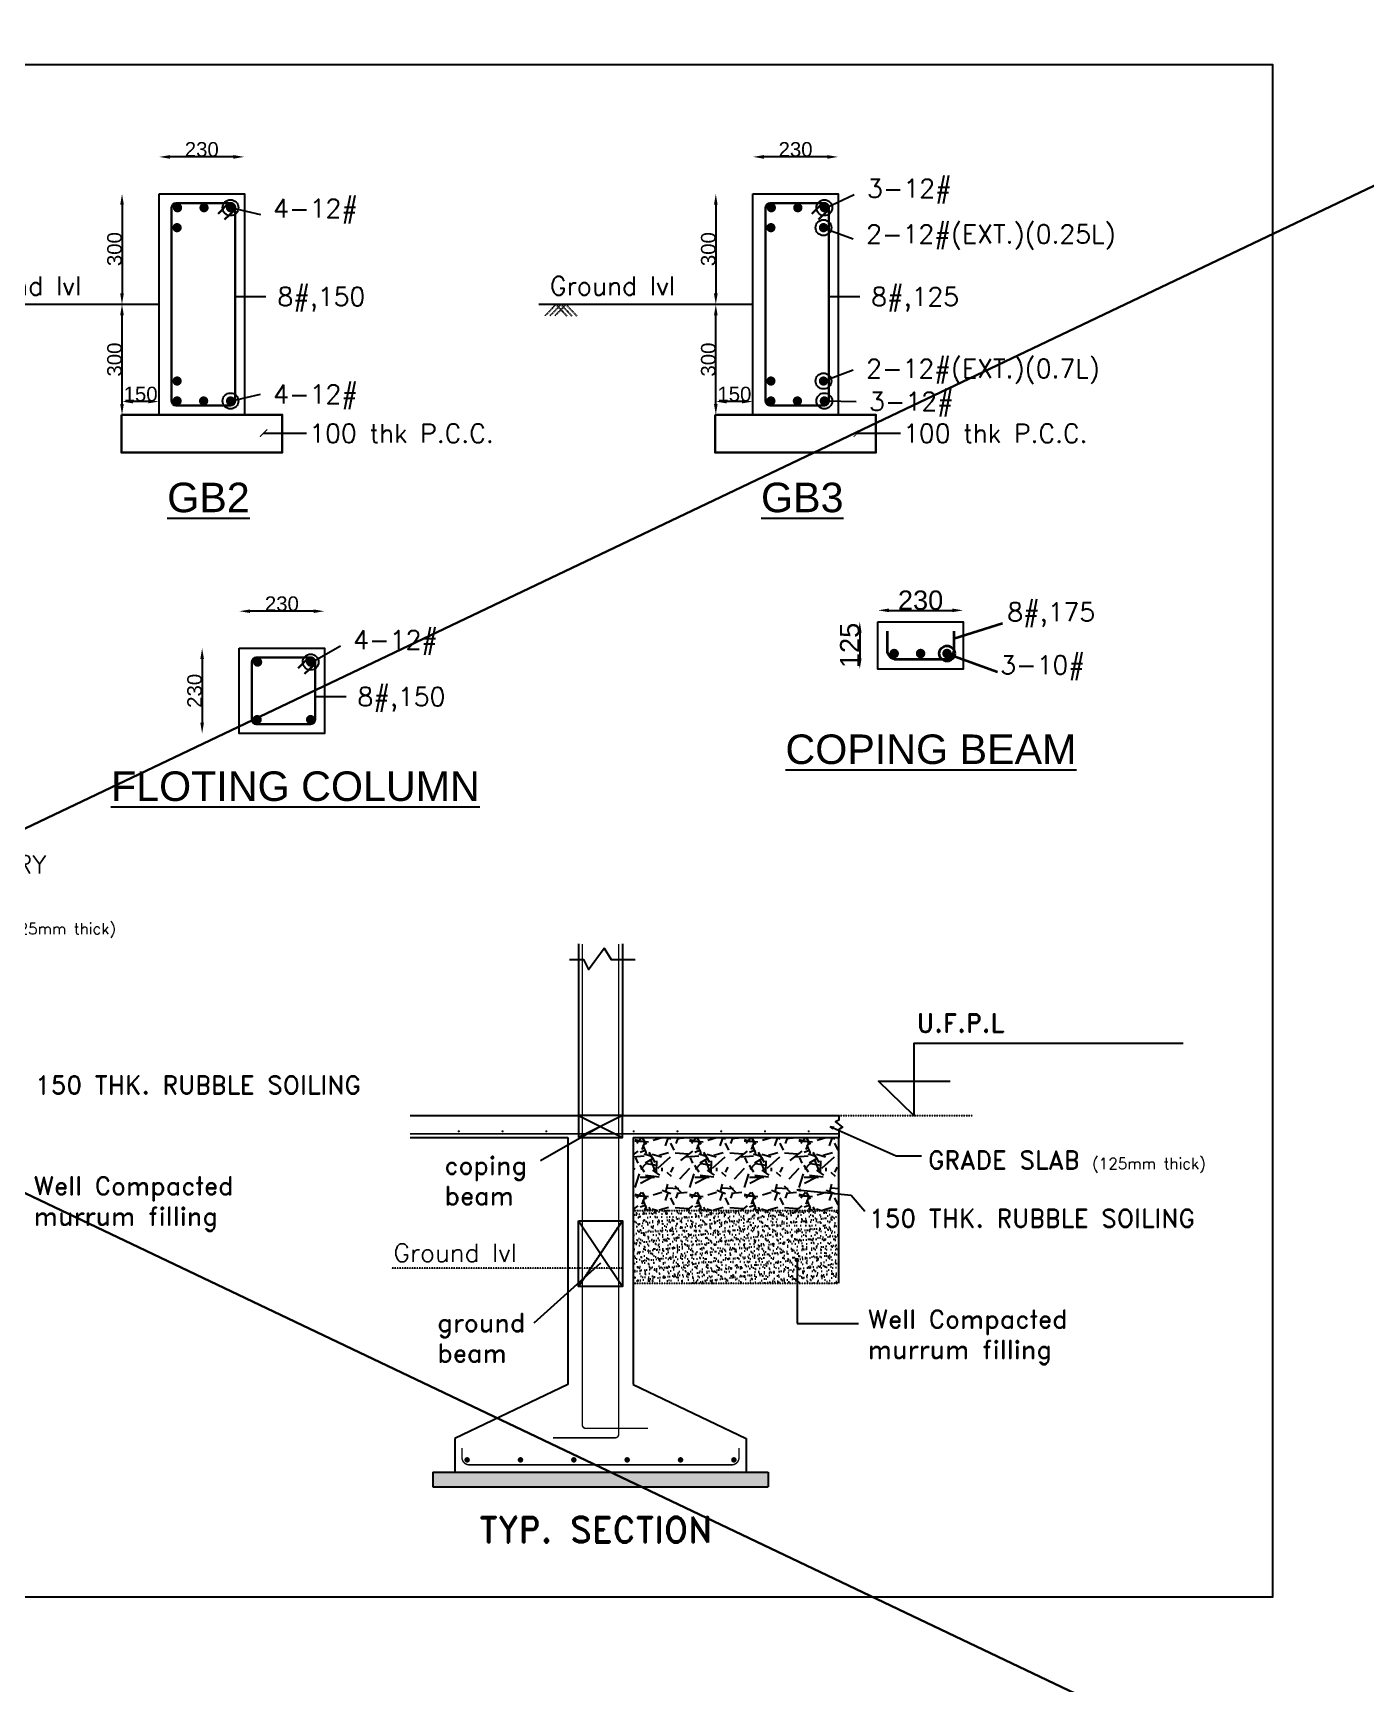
# Model space of a CAD drawing. Header units: inches. Extents: x 683042 to 921062, y -316188 to -5771.
# Drawn here: x 760032 to 778319, y -291292 to -268646 of the extents above; entities that cross this region are included whole.
import ezdxf
from ezdxf.enums import TextEntityAlignment as Align

# ---------------------------------------------------------------- set-up
doc = ezdxf.new("R2010")
doc.units = ezdxf.units.IN
doc.header["$MEASUREMENT"] = 0
doc.linetypes.add('ACAD_ISO07W100', pattern=[3, 0, -3])
doc.linetypes.add('DASHDOT', pattern=[1, 0.5, -0.25, 0, -0.25])
for name, color, linetype in [('CENTER', 252, 'DASHDOT'), ('FW', 33, 'Continuous'), ('TEXT', 35, 'Continuous'), ('TXT', 7, 'Continuous')]:
    doc.layers.add(name, color=color, linetype=linetype)
for name, color, linetype, lineweight in [('PLINTH BEAM', 30, 'Continuous', 25), ('R-FOUND', 97, 'Continuous', 30), ('R-STEEL', 5, 'Continuous', 30), ('R-text', 7, 'Continuous', 30), ('SECTION', 6, 'Continuous', 30), ('STEEL', 5, 'Continuous', 30)]:
    doc.layers.add(name, color=color, linetype=linetype, lineweight=lineweight)
doc.styles.add('AR', font='arial.ttf')
doc.styles.add('C', font='arial.ttf')
doc.styles.add('DEEPAK', font='romans.shx')
doc.styles.add('ROMANS', font='romans.shx', dxfattribs={"width": 0.8})
doc.styles.get("Standard").update_dxf_attribs({"font": 'arial.ttf'})
doc.dimstyles.new('100', dxfattribs={"dimtxt": 125, "dimasz": 50, "dimexe": 100, "dimexo": 0, "dimgap": 0, "dimtad": 0, "dimdec": 0, "dimdsep": 46, "dimtxsty": 'Standard', "dimblk": 'OBLIQUE', "dimblk1": 'OBLIQUE', "dimblk2": 'OBLIQUE', "dimcen": 3, "dimclrd": 251, "dimclrt": 251, "dimadec": 0, "dimazin": 0, "dimtfac": 0.7, "dimtdec": 0, "dimtmove": 1, "dimatfit": 3, "dimldrblk": 'OPEN30', "dimfxl": 200, "dimfxlon": 1, "dimtolj": 1, "dimtzin": 0, "dimarcsym": 2})
doc.dimstyles.new('50', dxfattribs={"dimtxt": 0.2, "dimasz": 0.3, "dimexe": 0.18, "dimexo": 0.0625, "dimgap": 0.09, "dimtad": 0, "dimdec": 3, "dimlfac": 0.5, "dimzin": 0, "dimdsep": 46, "dimtxsty": 'Standard', "dimcen": 0.09, "dimadec": 0, "dimazin": 0, "dimtfac": 1, "dimtdec": 3, "dimtofl": 0, "dimtmove": 0, "dimatfit": 3, "dimfxl": 1, "dimtolj": 1, "dimtzin": 0, "dimarcsym": 0})
doc.dimstyles.new('ali', dxfattribs={"dimtxt": 0.1, "dimasz": 0.05, "dimexe": 0.18, "dimexo": 0.0625, "dimgap": 0.03, "dimtad": 1, "dimzin": 0, "dimdsep": 46, "dimtxsty": 'AR', "dimcen": 0.09, "dimse1": 1, "dimse2": 1, "dimaunit": 1, "dimadec": 4, "dimazin": 0, "dimtfac": 1, "dimtofl": 0, "dimtmove": 0, "dimatfit": 3, "dimfxl": 0.18, "dimtolj": 1, "dimtzin": 0, "dimarcsym": 0})
doc.dimstyles.new('Scale-100', dxfattribs={"dimtxt": 200, "dimasz": 100, "dimexe": 1.5, "dimexo": 2, "dimgap": 1, "dimtad": 1, "dimtoh": 1, "dimdec": 0, "dimdsep": 46, "dimtxsty": 'ROMANS', "dimblk": 'ARCHTICK', "dimcen": -1, "dimdle": 1.5, "dimclrd": 8, "dimclre": 4, "dimclrt": 4, "dimadec": 0, "dimazin": 0, "dimtfac": 1, "dimtdec": 0, "dimtix": 1, "dimtmove": 0, "dimatfit": 0, "dimldrblk": 'ARCHTICK', "dimfxl": 1, "dimfxlon": 1, "dimlwd": -1, "dimlwe": -1, "dimarcsym": 0})

# ---------------------------------------------------------------- blocks, each defined once
blk = doc.blocks.new('_Oblique')
at = {"color": 0, "linetype": 'ByBlock', "lineweight": -2}
blk.add_line((-0.5, -0.5), (0.5, 0.5), dxfattribs=at)
blk = doc.blocks.new('_Open30')
at = {"color": 0, "linetype": 'ByBlock', "lineweight": -2}
for p, q in [((-1, 0.27), (0, 0)), ((0, 0), (-1, -0.27)), ((0, 0), (-1, 0))]:
    blk.add_line(p, q, dxfattribs=at)
blk = doc.blocks.new('*D113')
at = {"layer": 'Defpoints', "color": 0, "transparency": 16777216}
for p in [(771623, -276721), (771374, -277371), (771623, -277371)]:
    blk.add_point(p, dxfattribs=at)
at = {"layer": 'R-text', "color": 0, "lineweight": -2, "transparency": 16777216}
blk.add_line((771374, -276871), (771374, -277221), dxfattribs=at)
at = {"layer": 'R-text', "color": 0, "transparency": 16777216}
for points in [[(771349, -276871), (771399, -276871), (771374, -276721)], [(771349, -277221), (771399, -277221), (771374, -277371)]]:
    blk.add_solid(points, dxfattribs=at)
at = {"layer": 'R-text', "color": 7, "transparency": 16777216, "insert": (771238, -277046), "char_height": 200, "attachment_point": 5, "rotation": 90, "style": 'AR'}
blk.add_mtext('\\A1;{\\H1.333x;125}', dxfattribs=at)
blk = doc.blocks.new('*D114')
at = {"layer": 'Defpoints', "color": 0, "transparency": 16777216}
for p in [(771623, -276721), (772793, -276565), (772793, -276721)]:
    blk.add_point(p, dxfattribs=at)
at = {"layer": 'R-text', "color": 0, "lineweight": -2, "transparency": 16777216}
blk.add_line((771773, -276565), (772643, -276565), dxfattribs=at)
at = {"layer": 'R-text', "color": 0, "transparency": 16777216}
for points in [[(771773, -276540), (771773, -276590), (771623, -276565)], [(772643, -276540), (772643, -276590), (772793, -276565)]]:
    blk.add_solid(points, dxfattribs=at)
at = {"layer": 'R-text', "color": 7, "transparency": 16777216, "insert": (772208, -276428), "char_height": 200, "attachment_point": 5, "style": 'AR'}
blk.add_mtext('\\A1;{\\H1.333x;230}', dxfattribs=at)
blk = doc.blocks.new('*D108')
at = {"layer": 'Defpoints', "color": 0, "transparency": 16777216}
for p in [(761762, -270852, 0), (761253, -272368), (761762, -272368, 0)]:
    blk.add_point(p, dxfattribs=at)
at = {"layer": 'R-text', "color": 0, "lineweight": -2, "transparency": 16777216}
blk.add_line((761253, -271002), (761253, -272218), dxfattribs=at)
at = {"layer": 'R-text', "color": 0, "transparency": 16777216}
for points in [[(761228, -271002), (761278, -271002), (761253, -270852)], [(761228, -272218), (761278, -272218), (761253, -272368)]]:
    blk.add_solid(points, dxfattribs=at)
at = {"layer": 'R-text', "color": 7, "transparency": 16777216, "insert": (761151, -271610), "char_height": 200, "attachment_point": 5, "rotation": 90, "style": 'AR'}
blk.add_mtext('\\A1;300', dxfattribs=at)
blk = doc.blocks.new('*D109')
at = {"layer": 'Defpoints', "color": 0, "transparency": 16777216}
for p in [(761762, -270345), (761762, -270852), (762932, -270852)]:
    blk.add_point(p, dxfattribs=at)
at = {"layer": 'R-text', "color": 0, "lineweight": -2, "transparency": 16777216}
blk.add_line((762782, -270345), (761912, -270345), dxfattribs=at)
at = {"layer": 'R-text', "color": 0, "transparency": 16777216}
for points in [[(761912, -270320), (761912, -270370), (761762, -270345)], [(762782, -270320), (762782, -270370), (762932, -270345)]]:
    blk.add_solid(points, dxfattribs=at)
at = {"layer": 'R-text', "color": 7, "transparency": 16777216, "insert": (762347, -270243), "char_height": 200, "attachment_point": 5, "style": 'AR'}
blk.add_mtext('\\A1;230', dxfattribs=at)
blk = doc.blocks.new('_ArchTick')
at = {"color": 0, "linetype": 'ByBlock', "const_width": 0.15}
blk.add_lwpolyline([(-0.5, -0.5), (0.5, 0.5)], dxfattribs=at)
blk = doc.blocks.new('*D89')
at = {"layer": 'Defpoints', "color": 0, "transparency": 16777216}
for p in [(761253, -272368), (761762, -272368, 0), (761762, -273883, 0)]:
    blk.add_point(p, dxfattribs=at)
at = {"layer": 'R-text', "color": 0, "lineweight": -2, "transparency": 16777216}
blk.add_line((761253, -273733), (761253, -272518), dxfattribs=at)
at = {"layer": 'R-text', "color": 0, "transparency": 16777216}
for points in [[(761228, -272518), (761278, -272518), (761253, -272368)], [(761228, -273733), (761278, -273733), (761253, -273883)]]:
    blk.add_solid(points, dxfattribs=at)
at = {"layer": 'R-text', "color": 7, "transparency": 16777216, "insert": (761151, -273125), "char_height": 200, "attachment_point": 5, "rotation": 90, "style": 'AR'}
blk.add_mtext('\\A1;300', dxfattribs=at)
blk = doc.blocks.new('*D90')
at = {"layer": 'Defpoints', "color": 0, "transparency": 16777216}
for p in [(761253, -273701), (761253, -273883), (761762, -273883, 0)]:
    blk.add_point(p, dxfattribs=at)
at = {"layer": 'R-text', "color": 0, "lineweight": -2, "transparency": 16777216}
blk.add_line((761612, -273701), (761403, -273701), dxfattribs=at)
at = {"layer": 'R-text', "color": 0, "transparency": 16777216}
for points in [[(761403, -273676), (761403, -273726), (761253, -273701)], [(761612, -273676), (761612, -273726), (761762, -273701)]]:
    blk.add_solid(points, dxfattribs=at)
at = {"layer": 'R-text', "color": 7, "transparency": 16777216, "insert": (761508, -273599), "char_height": 200, "attachment_point": 5, "style": 'AR'}
blk.add_mtext('\\A1;150', dxfattribs=at)
blk = doc.blocks.new('*D91')
at = {"layer": 'Defpoints', "color": 0, "transparency": 16777216}
for p in [(769908, -270852, 0), (769399, -272368), (769908, -272368, 0)]:
    blk.add_point(p, dxfattribs=at)
at = {"layer": 'R-text', "color": 0, "lineweight": -2, "transparency": 16777216}
blk.add_line((769399, -271002), (769399, -272218), dxfattribs=at)
at = {"layer": 'R-text', "color": 0, "transparency": 16777216}
for points in [[(769374, -271002), (769424, -271002), (769399, -270852)], [(769374, -272218), (769424, -272218), (769399, -272368)]]:
    blk.add_solid(points, dxfattribs=at)
at = {"layer": 'R-text', "color": 7, "transparency": 16777216, "insert": (769297, -271610), "char_height": 200, "attachment_point": 5, "rotation": 90, "style": 'AR'}
blk.add_mtext('\\A1;300', dxfattribs=at)
blk = doc.blocks.new('*D92')
at = {"layer": 'Defpoints', "color": 0, "transparency": 16777216}
for p in [(769908, -270345), (769908, -270852), (771078, -270852)]:
    blk.add_point(p, dxfattribs=at)
at = {"layer": 'R-text', "color": 0, "lineweight": -2, "transparency": 16777216}
blk.add_line((770928, -270345), (770058, -270345), dxfattribs=at)
at = {"layer": 'R-text', "color": 0, "transparency": 16777216}
for points in [[(770058, -270320), (770058, -270370), (769908, -270345)], [(770928, -270320), (770928, -270370), (771078, -270345)]]:
    blk.add_solid(points, dxfattribs=at)
at = {"layer": 'R-text', "color": 7, "transparency": 16777216, "insert": (770493, -270243), "char_height": 200, "attachment_point": 5, "style": 'AR'}
blk.add_mtext('\\A1;230', dxfattribs=at)
blk = doc.blocks.new('*D93')
at = {"layer": 'Defpoints', "color": 0, "transparency": 16777216}
for p in [(769399, -272368), (769908, -272368, 0), (769908, -273883, 0)]:
    blk.add_point(p, dxfattribs=at)
at = {"layer": 'R-text', "color": 0, "lineweight": -2, "transparency": 16777216}
blk.add_line((769399, -273733), (769399, -272518), dxfattribs=at)
at = {"layer": 'R-text', "color": 0, "transparency": 16777216}
for points in [[(769374, -272518), (769424, -272518), (769399, -272368)], [(769374, -273733), (769424, -273733), (769399, -273883)]]:
    blk.add_solid(points, dxfattribs=at)
at = {"layer": 'R-text', "color": 7, "transparency": 16777216, "insert": (769297, -273125), "char_height": 200, "attachment_point": 5, "rotation": 90, "style": 'AR'}
blk.add_mtext('\\A1;300', dxfattribs=at)
blk = doc.blocks.new('*D94')
at = {"layer": 'Defpoints', "color": 0, "transparency": 16777216}
for p in [(769399, -273701), (769399, -273883), (769908, -273883, 0)]:
    blk.add_point(p, dxfattribs=at)
at = {"layer": 'R-text', "color": 0, "lineweight": -2, "transparency": 16777216}
blk.add_line((769758, -273701), (769549, -273701), dxfattribs=at)
at = {"layer": 'R-text', "color": 0, "transparency": 16777216}
for points in [[(769549, -273676), (769549, -273726), (769399, -273701)], [(769758, -273676), (769758, -273726), (769908, -273701)]]:
    blk.add_solid(points, dxfattribs=at)
at = {"layer": 'R-text', "color": 7, "transparency": 16777216, "insert": (769654, -273599), "char_height": 200, "attachment_point": 5, "style": 'AR'}
blk.add_mtext('\\A1;150', dxfattribs=at)
blk = doc.blocks.new('*D100')
at = {"layer": 'Defpoints', "color": 0, "transparency": 16777216}
for p in [(762861, -277084, 0), (762352, -278254), (762861, -278254, 0)]:
    blk.add_point(p, dxfattribs=at)
at = {"layer": 'R-text', "color": 0, "lineweight": -2, "transparency": 16777216}
blk.add_line((762352, -277234), (762352, -278104), dxfattribs=at)
at = {"layer": 'R-text', "color": 0, "transparency": 16777216}
for points in [[(762327, -277234), (762377, -277234), (762352, -277084)], [(762327, -278104), (762377, -278104), (762352, -278254)]]:
    blk.add_solid(points, dxfattribs=at)
at = {"layer": 'R-text', "color": 7, "transparency": 16777216, "insert": (762249, -277669), "char_height": 200, "attachment_point": 5, "rotation": 90, "style": 'AR'}
blk.add_mtext('\\A1;230', dxfattribs=at)
blk = doc.blocks.new('*D101')
at = {"layer": 'Defpoints', "color": 0, "transparency": 16777216}
for p in [(762861, -276577), (762861, -277084), (764030, -277084)]:
    blk.add_point(p, dxfattribs=at)
at = {"layer": 'R-text', "color": 0, "lineweight": -2, "transparency": 16777216}
blk.add_line((763880, -276577), (763011, -276577), dxfattribs=at)
at = {"layer": 'R-text', "color": 0, "transparency": 16777216}
for points in [[(763011, -276552), (763011, -276602), (762861, -276577)], [(763880, -276552), (763880, -276602), (764030, -276577)]]:
    blk.add_solid(points, dxfattribs=at)
at = {"layer": 'R-text', "color": 7, "transparency": 16777216, "insert": (763446, -276475), "char_height": 200, "attachment_point": 5, "style": 'AR'}
blk.add_mtext('\\A1;230', dxfattribs=at)

msp = doc.modelspace()

# ---------------------------------------------------------------- hatches: boundary and pattern name
h = msp.add_hatch()
h.set_pattern_fill('GRAVEL', color=256, scale=750, style=0)
h.set_pattern_definition([(228.0128, (-26739303.17, 4585818.09), (-5999.99867412, -6750.0010062), [100.902, -9989.316]), (184.9697, (-26739370.667, 4585743.092), (9000.00078864, 749.993480255), [173.151, -17141.94375]), (132.5104, (-26739543.167, 4585728.09), (7499.99303876, -8250.0065054), [122.091, -12087.024]), (267.2737, (-26739835.667, 4585540.592), (749.997013295, 15000.00022123), [157.6785, -15610.1685]), (292.8337, (-26739843.167, 4585383.092), (-3750.00742908, 8999.997308833), [154.61625, -15307.02975]), (357.2737, (-26739783.167, 4585240.592), (-15000.00022123, 749.997013295), [157.6785, -15610.1685]), (37.6942, (-26739625.667, 4585233.092), (-9750.005509213, -7499.99280387), [208.52175, -20643.63675]), (72.2553, (-26739460.667, 4585360.592), (5250.00807203, 16499.99717343), [196.866, -19489.74075]), (121.4296, (-26739400.667, 4585548.092), (-6000.006175632, 9749.99627737), [158.2125, -15663.05475]), (175.2364, (-26739483.17, 4585683.09), (8250.00070974, -749.9936495), [180.624, -8850.57225]), (222.3974, (-26739663.167, 4585698.092), (-9000.005513305, -8249.99406151), [233.586, -23125.03125]), (138.8141, (-26739093.17, 4585533.09), (-5250.0022101, 4499.997985), [79.72575, -7892.883]), (171.4692, (-26739153.167, 4585585.592), (9749.99871361, -1500.00593253), [151.67775, -15016.13325]), (225, (-26739303.17, 4585608.1), (-8e-14, -750.000232), [106.06575, -954.594]), (203.1986, (-26739355.67, 4585698.09), (3749.999798, 1500.00099395), [57.1185, -5654.71125]), (291.8014, (-26739408.17, 4585675.59), (-749.9999329, 2250.00020476), [80.77725, -3958.0965]), (30.9638, (-26739378.17, 4585600.59), (2249.9985167, 1500.00186266), [131.19675, -4242.01725]), (161.5651, (-26739265.67, 4585668.1), (1500.000326, -749.9988024), [94.86825, -2276.84025]), (16.3895, (-26739843.167, 4585675.592), (7500.00164881, 2249.994532363), [132.9, -13157.13375]), (70.3462, (-26739715.667, 4585713.09), (-2999.99643553, -8250.001601705), [111.49575, -11038.056]), (293.1986, (-26739265.67, 4585818.09), (-1500.00099395, 3749.999798), [114.23625, -5597.5935]), (343.6105, (-26739220.667, 4585713.092), (-7500.00164881, 2249.994532363), [132.9, -13157.13375]), (339.444, (-26739843.17, 4585210.59), (-3750.0013834, 1499.99699732), [128.16, -6279.843]), (294.7751, (-26739723.167, 4585165.59), (-3749.99414193, 8250.00256638), [107.3835, -10630.98225]), (66.8014, (-26739258.17, 4585068.09), (1500.00099395, 3749.999798), [114.23625, -5597.5935]), (17.354, (-26739213.167, 4585173.092), (-9750.00151432, -2999.995876694), [125.72325, -12446.568]), (69.444, (-26739625.67, 4585068.09), (-1499.99699732, -3750.0013834), [64.08, -6343.923]), (101.3099, (-26739303.17, 4585068.09), (-749.9982241, 3000.0005642), [38.2425, -3786.02175]), (165.9638, (-26739310.67, 4585105.6), (2250.0004095, -749.998543), [154.61625, -2937.7125]), (186.009, (-26739460.667, 4585143.092), (7499.99981318, 749.99948811), [143.2875, -14185.44225]), (303.6901, (-26739378.17, 4585533.1), (-750.0010009, 1499.9996683), [108.1665, -2595.99675]), (353.1572, (-26739318.167, 4585443.092), (12749.99952411, -1500.005998444), [188.8455, -18695.67225]), (60.9454, (-26739130.67, 4585420.59), (-3000.0000204, -5250.00028843), [77.217, -7644.5055]), (90, (-26739093.2, 4585488.1), (-750, 750), [45, -705]), (120.2564, (-26739475.667, 4585165.59), (2999.9961651, -5250.00184189), [104.193, -10315.14]), (48.0128, (-26739528.17, 4585255.59), (5999.99867412, 6750.0010062), [201.804, -9888.414]), (0, (-26739393.2, 4585405.6), (750, 750), [195, -555]), (325.3048, (-26739198.167, 4585405.59), (-7499.99569424, 5250.006457196), [118.5855, -11739.9555]), (254.0546, (-26739100.67, 4585338.09), (-749.99991697, -3000.000095), [109.2015, -5350.881]), (207.646, (-26739130.667, 4585233.092), (-14249.996855385, -7500.005784877), [177.79875, -17602.1055]), (175.4261, (-26739288.167, 4585150.592), (-9750.000418734, 749.99610087), [188.09925, -18621.8055])])
h.paths.add_polyline_path([(771087.015, -283796.129), (768267.176, -283796.129), (768267.176, -284796.129), (771087.015, -284796.129)])
h = msp.add_hatch()
h.set_pattern_fill('AR-SAND', color=256, scale=50, style=0)
h.set_pattern_definition([(37.5, (-4423448.11, -2381521.4), (-3.1496679, 96.3411885), [0, -76, 0, -85, 0, -81.25]), (7.5, (-4423448.11, -2381521.4), (88.4888353, 141.1073033), [0, -41, 0, -68.5, 0, -26.25]), (327.5, (-4423509.61, -2381521.4), (155.7070931, 0.2829527), [0, -25, 0, -90, 0, -117.5]), (317.5, (-4423509.61, -2381521.4), (150.3063302, 43.8837782), [0, -12.5, 0, -59, 0, -67.5])])
h.paths.add_polyline_path([(771087.015, -284796.129), (768267.176, -284796.129), (768267.176, -285796.129), (771087.015, -285796.129)])
h = msp.add_hatch()
h.set_pattern_fill('AR-CONC', color=256, scale=25, style=0)
h.set_pattern_definition([(50, (-26652270.83, 4701762.46), (179.31504565, -15.68803375), [18.75, -206.25]), (355, (-26652270.83, 4701762.46), (-34.6878334, 188.0480334), [15, -165]), (100.4514, (-26652255.88, 4701761.15), (144.6273454, 172.3598855), [15.9350475, -175.285528]), (46.1842, (-26652270.83, 4701812.46), (266.8102622, -41.3797536), [28.125, -309.375]), (96.6356, (-26652248.6, 4701809), (233.6656764, 243.5294677), [23.902572, -262.92825]), (351.1842, (-26652270.83, 4701812.46), (233.6654863, 243.5296502), [22.5, -247.5]), (21, (-26652245.83, 4701799.96), (149.226763, -100.6547227), [18.75, -206.25]), (326, (-26652245.83, 4701799.96), (60.828833, 181.2875113), [15, -165]), (71.4514, (-26652233.39, 4701791.57), (210.0556571, 80.6326242), [15.9350475, -175.285528]), (37.5, (-26652270.825, 4701762.46), (3.03996383, 83.22346346), [0, -163, 0, -167.5, 0, -165.625]), (7.5, (-26652270.825, 4701762.46), (65.76738436, 98.60292797), [0, -95.5, 0, -159.25, 0, -63.125]), (327.5, (-26652326.575, 4701762.46), (133.45560904, -5.63871793), [0, -62.5, 0, -195, 0, -258.75]), (317.5, (-26652351.58, 4701762.46), (145.79654234, 25.0262456), [0, -81.25, 0, -129.5, 0, -183.75])])
h.paths.add_polyline_path([(765517.176, -288386.129), (765517.176, -288586.129), (770117.176, -288586.129), (770117.176, -288386.129)])

# ---------------------------------------------------------------- linework, layer by layer
at = {"color": 6}
for p, q in [((767517.176, -281141.753), (767517.176, -283496.129)), ((768117.176, -281141.753), (768117.176, -283496.129)), ((765204.968, -283496.129), (767517.176, -283496.129)), ((768117.176, -283496.129), (771087.015, -283496.129)), ((765204.968, -283796.129), (767367.176, -283796.129)), ((767367.176, -283796.129), (767367.176, -287186.129)), ((768267.176, -283796.129), (768267.176, -287186.129)), ((768267.176, -283796.129), (771087.015, -283796.129)), ((767367.176, -287186.129), (765817.176, -287926.129)), ((768267.176, -287186.129), (769817.176, -287926.129)), ((765817.176, -287926.129), (765817.176, -288386.129)), ((769817.176, -287926.129), (769817.176, -288386.129)), ((765517.176, -288386.129), (770117.176, -288386.129)), ((765517.176, -288386.129), (765517.176, -288586.129)), ((770117.176, -288386.129), (770117.176, -288586.129)), ((765517.176, -288586.129), (770117.176, -288586.129))]:
    msp.add_line(p, q, dxfattribs=at)
at = {"ltscale": 0.01}
for p, q in [((767517.176, -283496.129), (768117.176, -283796.129)), ((768117.176, -283496.129), (767517.176, -283796.129)), ((767517.176, -285838.129), (768117.176, -284938.129)), ((767517.176, -284938.129), (768117.176, -285838.129))]:
    msp.add_line(p, q, dxfattribs=at)
at = {"linetype": 'ACAD_ISO07W100', "ltscale": 0.005}
for p, q in [((771087.015, -283496.129), (772920.734, -283496.129)), ((768117.176, -285586.629, 0), (764949.266, -285586.629, 0))]:
    msp.add_line(p, q, dxfattribs=at)
for p, q in [((771087.015, -284796.129, 0), (771087.015, -283796.129, 0)), ((771087.015, -285796.129, 0), (771087.015, -284796.129, 0))]:
    msp.add_line(p, q)
at = {"linetype": 'ACAD_ISO07W100', "ltscale": 0.0005}
for p, q in [((768267.176, -284796.129), (771087.015, -284796.129)), ((768267.176, -285796.129), (771087.015, -285796.129))]:
    msp.add_line(p, q, dxfattribs=at)
at = {"linetype": 'ACAD_ISO07W100', "ltscale": 0.01}
msp.add_line((767517.176, -285838.129), (768117.176, -284938.129), dxfattribs=at)
at = {"color": 6, "elevation": 0}
for points in [[(767391.6, -281354.081), (767582.684, -281354.081), (767651.328, -281491.681), (767869.003, -281199.112), (767963.03, -281354.081), (768291.6, -281354.081)], [(771087.015, -283496.129), (771087.015, -283559.824), (771041.148, -283582.705), (771138.672, -283655.263), (771087.015, -283686.606), (771087.015, -283796.129)]]:
    msp.add_lwpolyline(points, dxfattribs=at)
at = {"ltscale": 0.01}
msp.add_lwpolyline([(767517.176, -283796.129), (768117.176, -283796.129), (768117.176, -283496.129), (767517.176, -283496.129)], close=True, dxfattribs=at)
at = {"ltscale": 0.01, "elevation": 0}
msp.add_lwpolyline([(767517.176, -284938.129), (768117.176, -284938.129), (768117.176, -285838.129), (767517.176, -285838.129)], close=True, dxfattribs=at)
at = {"layer": 'CENTER', "linetype": 'Continuous', "ltscale": 10}
for p, q in [((761762.453, -272367.55, 0), (758824.477, -272367.55, 0)), ((769908.492, -272367.55, 0), (766970.516, -272367.55, 0))]:
    msp.add_line(p, q, dxfattribs=at)
at = {"layer": 'CENTER', "ltscale": 10, "elevation": 0}
for points in [[(767204.95, -272367.55), (767055.493, -272525.81)], [(767273.22, -272367.55), (767123.764, -272525.81)], [(767341.49, -272367.55), (767192.034, -272525.81)], [(767204.95, -272367.55), (767354.406, -272525.81)], [(767273.22, -272367.55), (767422.677, -272525.81)], [(767341.49, -272367.55), (767490.947, -272525.81)]]:
    msp.add_lwpolyline(points, dxfattribs=at)
at = {"layer": 'FW', "elevation": 0}
for points in [[(761762.453, -270852.065), (762932.015, -270852.065), (762932.015, -273883.036), (761762.453, -273883.036)], [(769908.492, -270852.065), (771078.054, -270852.065), (771078.054, -273883.036), (769908.492, -273883.036)], [(762860.861, -277084.204), (764030.423, -277084.204), (764030.423, -278253.766), (762860.861, -278253.766)]]:
    msp.add_lwpolyline(points, close=True, dxfattribs=at)
at = {"layer": 'FW'}
msp.add_lwpolyline([(771623.317, -276721.064), (772792.879, -276721.064), (772792.879, -277370.821), (771623.317, -277370.821)], close=True, dxfattribs=at)
at = {"layer": 'PLINTH BEAM'}
msp.add_lwpolyline([(742201.425, -269079.334), (777034.925, -269079.334), (777034.925, -290102.834), (742201.425, -290102.834)], close=True, dxfattribs=at)
at = {"layer": 'R-FOUND'}
for points in [[(826304.214, -247927.413), (683042.209, -316187.924)], [(683042.209, -247927.413), (826304.214, -316187.924)]]:
    msp.add_lwpolyline(points, dxfattribs=at)
at = {"layer": 'R-STEEL', "lineweight": 35}
msp.add_line((772662.927, -276949.698), (773331.092, -276742.818), dxfattribs=at)
at = {"layer": 'R-text', "lineweight": 35}
msp.add_line((772570.492, -277157.21), (773263.412, -277410.191), dxfattribs=at)
at = {"layer": 'SECTION', "elevation": 0}
for points in [[(761244.054, -273883.036), (763450.414, -273883.036), (763450.414, -274401.435), (761244.054, -274401.435)], [(769390.093, -273883.036), (771596.453, -273883.036), (771596.453, -274401.435), (769390.093, -274401.435)]]:
    msp.add_lwpolyline(points, close=True, dxfattribs=at)
at = {"layer": 'STEEL', "elevation": 0, "flags": 128}
for points in [[(762570.235, -271124.196), (762697.017, -270997.414, -0.668178638), (762805.232, -271042.238), (762805.232, -273692.862, -0.414213562), (762741.841, -273756.254), (761997.203, -273756.254, -0.414213562), (761933.812, -273692.862), (761933.812, -271042.238, -0.414213562), (761997.203, -270978.847), (762741.841, -270978.847, -0.668178638), (762786.666, -271087.063), (762659.883, -271205.882)], [(770716.273, -271124.196), (770843.056, -270997.414, -0.668178638), (770951.271, -271042.238), (770951.271, -273692.862, -0.414213562), (770887.88, -273756.254), (770143.242, -273756.254, -0.414213562), (770079.851, -273692.862), (770079.851, -271042.238, -0.414213562), (770143.242, -270978.847), (770887.88, -270978.847, -0.668178638), (770932.704, -271087.063), (770805.922, -271205.882)], [(763668.643, -277356.336), (763795.425, -277229.553, -0.668178638), (763903.641, -277274.378), (763903.641, -278063.593, -0.414213562), (763840.25, -278126.984), (763095.611, -278126.984, -0.414213562), (763032.22, -278063.593), (763032.22, -277274.378, -0.414213562), (763095.611, -277210.986), (763840.25, -277210.986, -0.668178638), (763885.074, -277319.202), (763758.292, -277438.021)]]:
    msp.add_lwpolyline(points, format="xyb", dxfattribs=at)
at = {"layer": 'STEEL', "const_width": 63.391, "elevation": 0, "flags": 128}
for points in [[(761982.88, -271042.238, 1), (762046.271, -271042.238, 1)], [(762346.513, -271042.238, 1), (762409.904, -271042.238, 1)], [(762773.537, -271042.238, -1), (762710.146, -271042.238, -1)], [(770128.919, -271042.238, 1), (770192.31, -271042.238, 1)], [(770492.552, -271042.238, 1), (770555.943, -271042.238, 1)], [(770919.576, -271042.238, -1), (770856.184, -271042.238, -1)], [(761977.103, -271315.658, 1), (762040.494, -271315.658, 1)], [(761977.103, -273419.442, -1), (762040.494, -273419.442, -1)], [(761977.103, -273692.862, -1), (762040.494, -273692.862, -1)], [(762340.736, -273692.862, -1), (762404.127, -273692.862, -1)], [(762773.537, -273692.862, 1), (762710.146, -273692.862, 1)], [(770123.142, -273692.862, -1), (770186.533, -273692.862, -1)], [(770486.774, -273692.862, -1), (770550.166, -273692.862, -1)], [(770919.576, -273692.862, 1), (770856.184, -273692.862, 1)], [(763081.289, -277274.378, 1), (763144.68, -277274.378, 1)], [(763871.945, -277274.378, -1), (763808.554, -277274.378, -1)], [(763075.511, -278063.593, -1), (763138.903, -278063.593, -1)], [(763871.945, -278063.593, 1), (763808.554, -278063.593, 1)]]:
    msp.add_lwpolyline(points, format="xyb", close=True, dxfattribs=at)
at = {"layer": 'STEEL', "color": 1, "const_width": 63.391, "elevation": 0, "flags": 128}
for points in [[(770123.142, -271315.658, 1), (770186.533, -271315.658, 1)], [(770907.98, -271315.658, -1), (770844.589, -271315.658, -1)], [(770123.142, -273419.442, -1), (770186.533, -273419.442, -1)], [(770907.98, -273419.442, 1), (770844.589, -273419.442, 1)]]:
    msp.add_lwpolyline(points, format="xyb", close=True, dxfattribs=at)
at = {"layer": 'STEEL', "lineweight": 35}
msp.add_lwpolyline([(772662.927, -276851.015), (772662.927, -277110.918, -0.414213562), (772532.976, -277240.869), (771883.219, -277240.869, -0.414213562), (771753.268, -277110.918), (771753.268, -276851.015)], format="xyb", dxfattribs=at)
at = {"layer": 'STEEL', "lineweight": 35, "const_width": 64.976}
for points in [[(771813.216, -277157.21, -1), (771878.192, -277157.21, -1)], [(772175.61, -277157.21, -1), (772240.586, -277157.21, -1)], [(772602.98, -277157.21, 1), (772538.004, -277157.21, 1)]]:
    msp.add_lwpolyline(points, format="xyb", close=True, dxfattribs=at)
at = {"layer": 'STEEL', "const_width": 20, "elevation": 0}
for points in [[(768067.176, -281141.753), (768067.176, -287865.611, -0.414213562), (768017.176, -287915.611), (767167.176, -287915.611)], [(767567.176, -281141.753), (767567.176, -287736.672, 0.414213562), (767617.176, -287786.672), (768467.176, -287786.672)], [(769717.176, -288056.129), (769717.176, -288186.129, -0.414213562), (769617.176, -288286.129), (766017.176, -288286.129, -0.414213562), (765917.176, -288186.129), (765917.176, -288056.129)]]:
    msp.add_lwpolyline(points, format="xyb", dxfattribs=at)
msp.add_lwpolyline([(765204.968, -283746.129), (771087.015, -283746.129)], dxfattribs=at)
at = {"layer": 'STEEL', "elevation": 0}
for points, const_width in [([(765865.501, -283711.014, 1), (765880.501, -283711.014, 1)], 15), ([(766465.501, -283711.014, 1), (766480.501, -283711.014, 1)], 15), ([(767065.501, -283711.014, 1), (767080.501, -283711.014, 1)], 15), ([(768865.501, -283711.014, 1), (768880.501, -283711.014, 1)], 15), ([(769465.501, -283711.014, 1), (769480.501, -283711.014, 1)], 15), ([(765968.578, -288217.985, 1), (766006.078, -288217.985, 1)], 37.5), ([(766700.517, -288217.985, 1), (766738.017, -288217.985, 1)], 37.5), ([(767432.456, -288217.985, 1), (767469.956, -288217.985, 1)], 37.5), ([(768164.396, -288217.985, 1), (768201.896, -288217.985, 1)], 37.5), ([(768896.335, -288217.985, 1), (768933.835, -288217.985, 1)], 37.5), ([(769665.774, -288217.985, -1), (769628.274, -288217.985, -1)], 37.5)]:
    msp.add_lwpolyline(points, format="xyb", close=True, dxfattribs=dict(at, const_width=const_width))
at = {"layer": 'STEEL', "const_width": 15}
for points in [[(768265.501, -283711.014, 1), (768280.501, -283711.014, 1)], [(770065.501, -283711.014, 1), (770080.501, -283711.014, 1)], [(770665.501, -283711.014, 1), (770680.501, -283711.014, 1)]]:
    msp.add_lwpolyline(points, format="xyb", close=True, dxfattribs=at)
at = {"layer": 'TEXT', "elevation": 0}
msp.add_lwpolyline([(775808.31, -282504.597), (772114.966, -282504.597), (772114.966, -283496.129), (771632.464, -283023.723), (772614.7, -283023.723)], dxfattribs=at)
at = {"layer": 'TEXT', "lineweight": 35}
msp.add_circle((772570.492, -277157.21), 105.399, dxfattribs=at)
at = {"layer": 'TXT'}
for p, q in [((762760.826, -271042.238), (763151.207, -271134.861)), ((770906.864, -271042.238), (771297.246, -270860.602)), ((770895.269, -271325.01), (771285.65, -271468.371)), ((762805.232, -272261.136), (763227.433, -272261.136)), ((770951.271, -272261.136), (771373.472, -272261.136)), ((770895.269, -273410.09), (771285.65, -273266.729)), ((762760.826, -273692.862), (763151.207, -273600.24)), ((770906.864, -273692.862), (771325.081, -273700.338)), ((763859.234, -277274.378), (764249.615, -277051.957)), ((763903.641, -277749.018), (764325.842, -277749.018)), ((767817.176, -283646.129), (766992.995, -284117.518))]:
    msp.add_line(p, q, dxfattribs=at)
for centre in [(762741.841, -271042.238, 0), (770887.88, -271042.238, 0), (770876.285, -271315.658, 0), (770876.285, -273419.442, 0), (762741.841, -273692.862, 0), (770887.88, -273692.862, 0), (763840.25, -277274.378, 0)]:
    msp.add_circle(centre, 108.805, dxfattribs=at)

# ---------------------------------------------------------------- texts
at = {"layer": 'TXT', "style": 'DEEPAK'}
for s, height, p in [('8#,150', 253.5647, (763384.728, -272261.136)), ('8#,125', 253.5647, (771530.767, -272261.136)), ('100 thk P.C.C.', 253.56471, (763821.178, -274136.601)), ('100 thk P.C.C.', 253.56471, (771967.217, -274136.601)), ('8#,150', 253.5647, (764483.136, -277749.018))]:
    msp.add_text(s, height=height, dxfattribs=at).set_placement(p, align=Align.MIDDLE_LEFT)
at = {"layer": 'TXT', "color": 30, "style": 'C'}
for s, p in [('%%UGB2', (762439.271, -275016.504)), ('%%UGB3', (770585.31, -275016.504))]:
    msp.add_text(s, height=404.9992, dxfattribs=at).set_placement(p, align=Align.MIDDLE_CENTER)
for s, p in [('%%UCOPING BEAM', (772350.521, -278672.893)), ('%%UFLOTING COLUMN', (763631.574, -279179.423))]:
    msp.add_text(s, height=404.99919, dxfattribs=at).set_placement(p, align=Align.CENTER)
at = {"layer": 'TXT', "style": 'DEEPAK'}
for s, insert, char_height, attachment_point in [('3-12#', (771473.068, -270819.538), 253.5647, 4), ('4-12#', (763327.03, -271093.797), 253.5647, 4), ('2-12#(EXT.)(0.25L)', (771461.473, -271445.365), 253.56471, 4), ('2-12#(EXT.)(0.7L)', (771461.473, -273289.735), 253.56471, 4), ('4-12#', (763327.03, -273641.304), 253.5647, 4), ('3-12#', (771500.903, -273741.401), 253.5647, 4), ('8#,175', (773397.148, -276629.5), 253.5647, 4), ('4-12#', (764425.438, -277010.893), 253.5647, 4), ('3-10#', (773300.784, -277356.512), 253.5647, 4), ('BRICK MASONARY', (757311.853, -279926.339, 0), 250.00021, 1), ('{\\Fromand|c0;GRADE SLAB \\H0.6113x;(125mm thick)}', (757360.926, -280757.937), 250.00021, 1), ('{\\Fromand.shx|c0;150 THK. RUBBLE SOILING}', (760062.183, -282949.748), 250.00021, 1), ('{\\Fromand|c0;GRADE SLAB \\H0.6113x;(125mm thick)}', (772310.667, -283979.524), 250.00021, 1), ('{\\Fromand|c0;coping\\Pbeam}', (765676.495, -284053.608), 250.00021, 1), ('{\\Fromand.shx|c0;Well Compacted \\Pmurrum filling}', (760042.166, -284333.645), 250.00021, 1), ('{\\Fromand.shx|c0;150 THK. RUBBLE SOILING}', (771504.074, -284778.979), 250.00021, 1), ('Ground lvl', (764978.367, -285252.665), 250.0002, 1), ('{\\Fromand|c0;ground\\Pbeam}', (765578.049, -286211.986), 250.00021, 1), ('{\\Fromand.shx|c0;Well Compacted \\Pmurrum filling}', (771484.056, -286162.876), 250.00021, 1)]:
    msp.add_mtext(s, dxfattribs=dict(at, insert=insert, char_height=char_height, attachment_point=attachment_point))
at = {"layer": 'TXT', "width": 1963.80917, "attachment_point": 4, "style": 'DEEPAK'}
for s, insert, char_height in [('Ground lvl', (758976.456, -272114.559, 0), 253.5647), ('Ground lvl', (767122.495, -272114.559, 0), 253.5647), ('{\\Fromand|c0;U.F.P.L}', (772156.105, -282225.995), 253.56471)]:
    msp.add_mtext(s, dxfattribs=dict(at, insert=insert, char_height=char_height))
at = {"layer": 'TXT', "color": 30, "insert": (766153.601, -289000.614), "char_height": 350, "width": 11982.11166, "attachment_point": 1, "style": 'C'}
msp.add_mtext('{\\Fromand.shx|c0;TYP. SECTION}', dxfattribs=at)

# ---------------------------------------------------------------- dimensions: what is measured, and where the dimension line sits
at = {"layer": 'R-text'}
for p1, p2, picture, middle in [((762932.015, -270852.065), (761762.453, -270852.065), '*D109', (762347.234, -270242.722)), ((771078.054, -270852.065), (769908.492, -270852.065), '*D92', (770493.273, -270242.722)), ((764030.423, -277084.204), (762860.861, -277084.204), '*D101', (763445.642, -276474.862))]:
    dim = msp.add_aligned_dim(p1=p1, p2=p2, distance=-507.129, text='230', dimstyle='ali', override={"dimtxt": 200, "dimasz": 150, "dimclrt": 7}, dxfattribs=at)
    dim.commit()
    dim.dimension.update_dxf_attribs({"geometry": picture, "text_midpoint": middle})
for base, p1, p2, angle, text, picture, middle in [((761253.238, -272367.55), (761762.453, -270852.065, 0), (761762.453, -272367.55, 0), 90, '300', '*D108', (761151.026, -271609.807)), ((769399.277, -272367.55), (769908.492, -270852.065, 0), (769908.492, -272367.55, 0), 90, '300', '*D91', (769297.064, -271609.807)), ((761253.238, -272367.55), (761762.453, -273883.036, 0), (761762.453, -272367.55, 0), 270, '300', '*D89', (761151.026, -273125.293)), ((769399.277, -272367.55), (769908.492, -273883.036, 0), (769908.492, -272367.55, 0), 270, '300', '*D93', (769297.064, -273125.293)), ((771373.907, -277370.821), (771623.317, -276721.064), (771623.317, -277370.821), 90, '{\\H1.333x;125}', '*D113', (771237.759, -277045.942)), ((762351.647, -278253.766), (762860.861, -277084.204, 0), (762860.861, -278253.766, 0), 90, '230', '*D100', (762249.434, -277668.985))]:
    dim = msp.add_linear_dim(base=base, p1=p1, p2=p2, angle=angle, text=text, dimstyle='ali', override={"dimtxt": 200, "dimasz": 150, "dimclrt": 7}, dxfattribs=at)
    dim.commit()
    dim.dimension.update_dxf_attribs({"geometry": picture, "text_midpoint": middle})
for base, p1, p2, text, picture, middle in [((761253.238, -273700.903), (761762.453, -273883.036, 0), (761253.238, -273883.036), '150', '*D90', (761507.846, -273598.758)), ((769399.277, -273700.903), (769908.492, -273883.036, 0), (769399.277, -273883.036), '150', '*D94', (769653.884, -273598.758)), ((772792.879, -276564.515), (771623.317, -276721.064), (772792.879, -276721.064), '{\\H1.333x;230}', '*D114', (772208.098, -276428.275))]:
    dim = msp.add_linear_dim(base=base, p1=p1, p2=p2, text=text, dimstyle='ali', override={"dimtxt": 200, "dimasz": 150, "dimclrt": 7}, dxfattribs=at)
    dim.commit()
    dim.dimension.update_dxf_attribs({"geometry": picture, "text_midpoint": middle})

# ---------------------------------------------------------------- leaders
at = {"layer": 'TEXT'}
for points, dimstyle in [([(770967.132, -283644.152), (771872.707, -284047.335), (772221.765, -284047.335)], '100'), ([(770513.541, -284512.854), (771257.631, -284587.874), (771442.273, -284806.197)], '100'), ([(767817.176, -285519.875), (766902.761, -286342.954)], '50'), ([(770513.541, -285449.392), (770513.541, -286347.046), (771358.196, -286347.046)], '100')]:
    msp.add_leader(points, dimstyle=dimstyle, override={"dimgap": 0.09, "dimtad": 0}, dxfattribs=at)
at = {"layer": 'TXT'}
for points in [[(763194.477, -274134.058), (763784.477, -274134.058)], [(771340.516, -274134.058), (771930.516, -274134.058)]]:
    msp.add_leader(points, dimstyle='Scale-100', override={"dimgap": 1, "dimtad": 0, "dimfxl": 100, "dimtfill": 2, "dimtfillclr": 256, "dimarcsym": 2}, dxfattribs=at)

doc.saveas('drawing.dxf')
